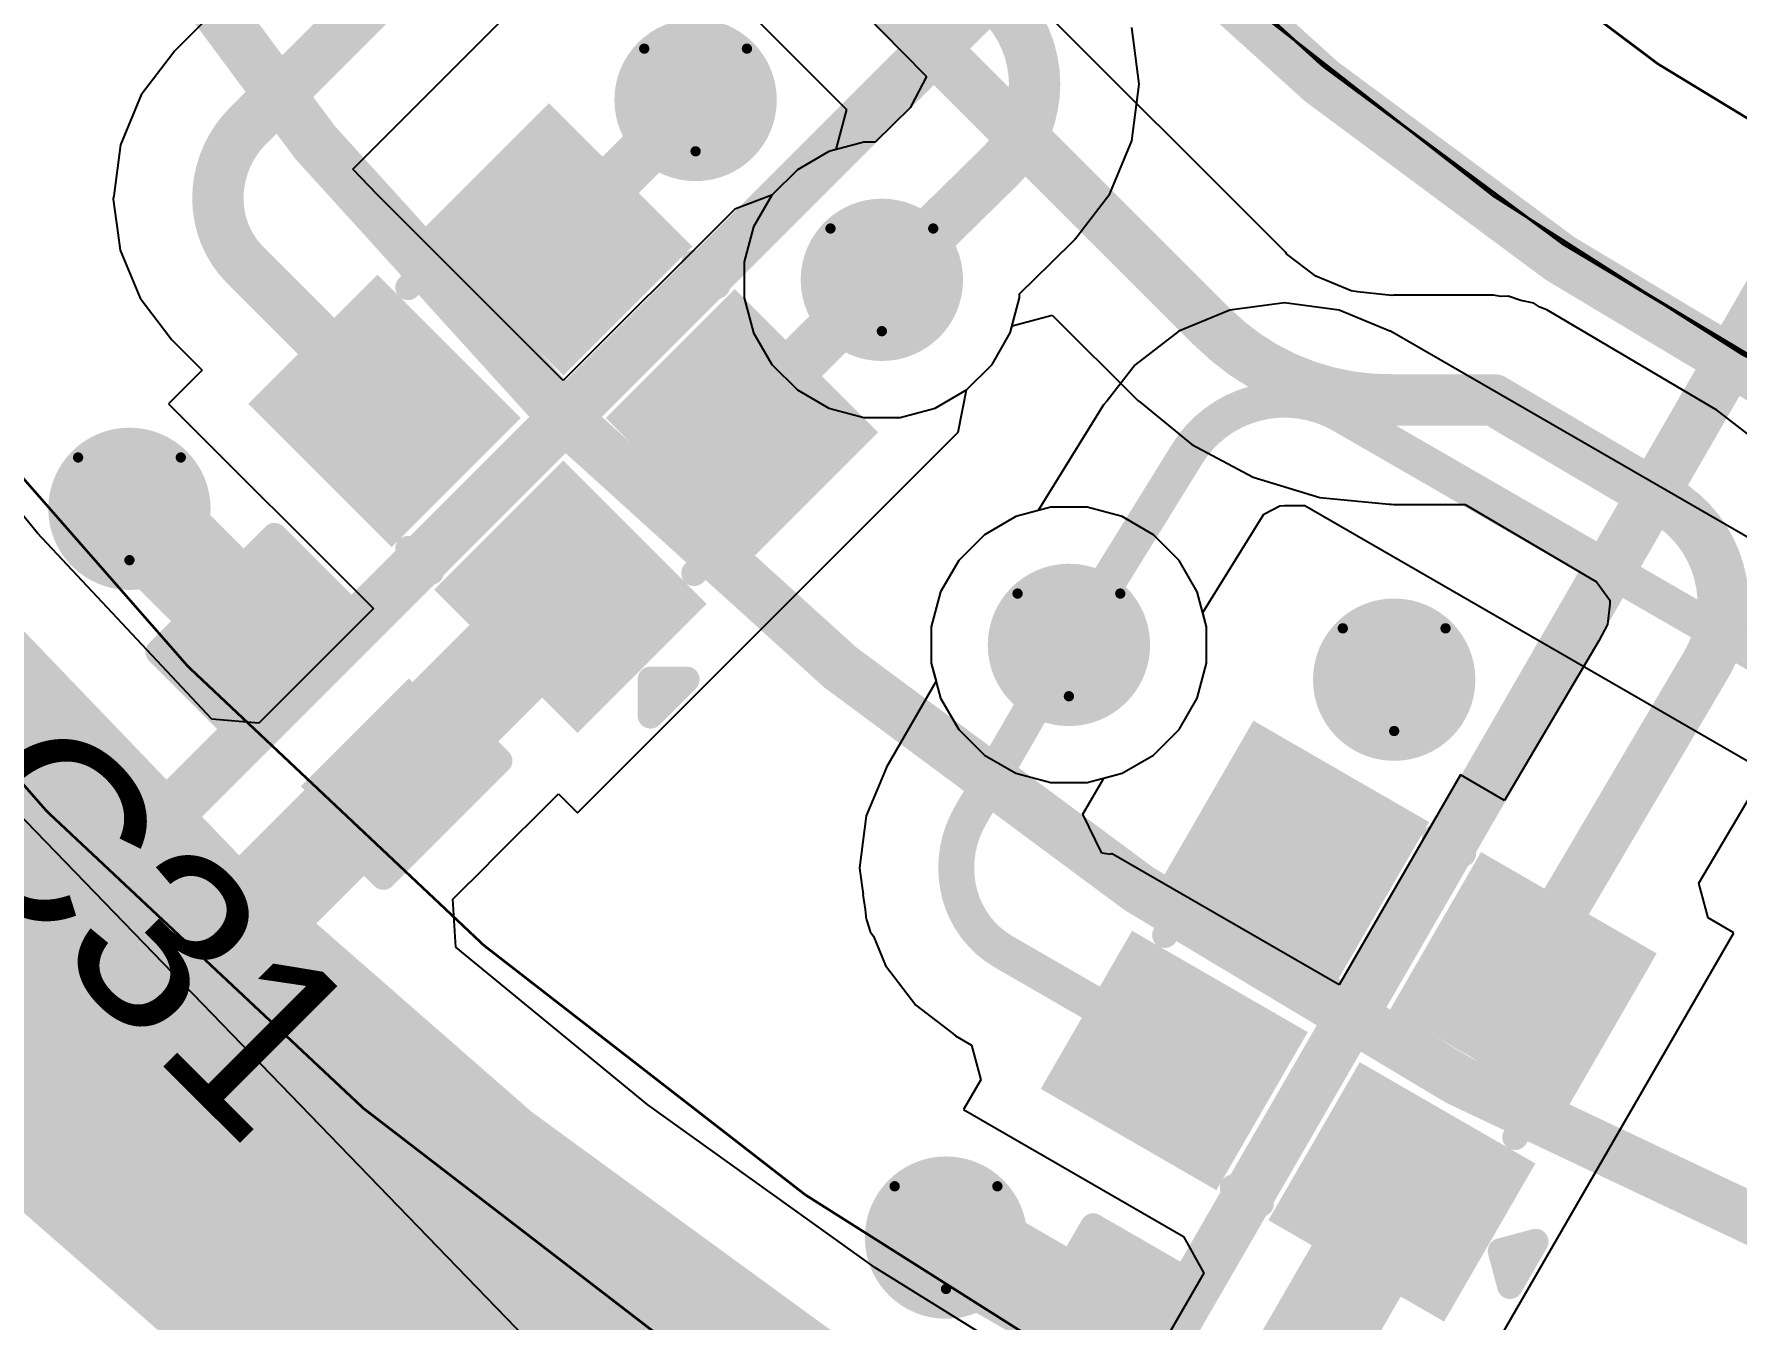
# Model space of a CAD drawing. Header units: inches. Extents: x -7 to 348, y -14 to 159.
# Drawn here: x 19.93 to 28.35, y 1.74 to 8.11 of the extents above; entities that cross this region are included whole.
import ezdxf

# ---------------------------------------------------------------- set-up
doc = ezdxf.new("R2010")
doc.units = ezdxf.units.IN
for name, color, linetype in [('Bottom Layer', 5, 'Continuous'), ('Bottom Solder', 6, 'Continuous'), ('Dimension', 6, 'Continuous'), ('Drill Drawing', 1, 'Continuous'), ('Fabrication', 76, 'Continuous'), ('Mechanical 4', 56, 'Continuous'), ('Top Layer', 1, 'Continuous'), ('Top Overlay', 2, 'Continuous'), ('Top Paste', 8, 'Continuous'), ('Top Solder', 216, 'Continuous'), ('Via Holes', 16, 'Continuous')]:
    doc.layers.add(name, color=color, linetype=linetype)
doc.styles.add('Arial', font='', dxfattribs={"height": 0.2})
doc.styles.get('Arial').set_extended_font_data('Arial')

msp = doc.modelspace()

# ---------------------------------------------------------------- hatches: boundary and pattern name
at = {"layer": 'Bottom Layer'}
h = msp.add_hatch(color=5, dxfattribs=at)
edge = h.paths.add_edge_path()
edge.add_arc((23.20058606, 7.779512), 0.2999994, 0, 360)
h = msp.add_hatch(color=5, dxfattribs=at)
edge = h.paths.add_edge_path()
edge.add_arc((24.12197868, 6.889704279999999), 0.2999994, 0, 360)
h = msp.add_hatch(color=5, dxfattribs=at)
edge = h.paths.add_edge_path()
edge.add_arc((20.40043672, 5.75691), 0.2999994, 0, 360)
h = msp.add_hatch(color=5, dxfattribs=at)
edge = h.paths.add_edge_path()
edge.add_arc((25.04712288, 5.08360426), 0.2999994, 0, 360)
h = msp.add_hatch(color=5, dxfattribs=at)
edge = h.paths.add_edge_path()
edge.add_arc((26.65577092, 4.911628479999999), 0.2999994, 0, 360)
h = msp.add_hatch(color=5, dxfattribs=at)
edge = h.paths.add_edge_path()
edge.add_arc((24.43929326, 2.15140032), 0.2999994, 0, 360)
at = {"layer": 'Bottom Solder'}
h = msp.add_hatch(color=6, dxfattribs=at)
edge = h.paths.add_edge_path()
edge.add_arc((23.20058606, 7.779512), 0.4015993999999999, 0, 360)
h = msp.add_hatch(color=6, dxfattribs=at)
edge = h.paths.add_edge_path()
edge.add_arc((24.12197868, 6.889704279999999), 0.4015993999999999, 0, 360)
h = msp.add_hatch(color=6, dxfattribs=at)
edge = h.paths.add_edge_path()
edge.add_arc((20.40043672, 5.75691), 0.4015993999999999, 0, 360)
h = msp.add_hatch(color=6, dxfattribs=at)
edge = h.paths.add_edge_path()
edge.add_arc((25.04712288, 5.08360426), 0.4015993999999999, 0, 360)
h = msp.add_hatch(color=6, dxfattribs=at)
edge = h.paths.add_edge_path()
edge.add_arc((26.65577092, 4.911628479999999), 0.4015993999999999, 0, 360)
h = msp.add_hatch(color=6, dxfattribs=at)
edge = h.paths.add_edge_path()
edge.add_arc((24.43929326, 2.15140032), 0.4015993999999999, 0, 360)
at = {"layer": 'Top Layer'}
h = msp.add_hatch(color=1, dxfattribs=at)
edge = h.paths.add_edge_path()
edge.add_arc((23.20058606, 7.779512), 0.2999994, 0, 360)
for points in [[(22.47562587165135, 7.620194721280963), (23.04131196128096, 7.05450863165135), (22.54633640834865, 6.559533078719037), (21.98065031871904, 7.125219168348649)], [(21.62709823165135, 6.771664541280963), (22.19278432128096, 6.205978451651351), (21.69780876834865, 5.711002898719037), (21.13212267871904, 6.276688988348648)], [(23.39486711165135, 6.700956021280962), (23.96055320128096, 6.135269931651351), (23.46557764834865, 5.640294378719036), (22.89989155871904, 6.205980468348649)], [(22.54633947165135, 5.852428381280963), (23.11202556128096, 5.28674229165135), (22.61705000834865, 4.791766738719037), (22.05136391871903, 5.357452828348649)], [(20.66880052679402, 5.048939007152515), (21.11781333284748, 5.497951813205972), (21.44110255320597, 5.174662592847485), (20.99208974715252, 4.725649786794026)], [(21.33334072679403, 4.384398807152516), (21.78235353284748, 4.833411613205974), (22.10564275320597, 4.510122392847483), (21.65662994715251, 4.061109586794026)], [(25.99674667645428, 4.570104279959033), (26.68956781354571, 4.170103809959033), (26.33956724354571, 3.563885040040967), (25.64674610645428, 3.963885510040966)], [(27.12257881645429, 3.920103039959034), (27.81539995354571, 3.520102569959033), (27.46539938354572, 2.913883800040966), (26.77257824645428, 3.313884270040966)], [(25.39674787645428, 3.530873439959033), (26.08956901354571, 3.130872969959034), (25.73956844354571, 2.524654200040966), (25.04674730645428, 2.924654670040967)], [(26.52258001645428, 2.880872199959033), (27.21540115354571, 2.480871729959033), (26.86540058354571, 1.874652960040966), (26.17257944645429, 2.274653430040966)], [(24.88175037269487, 1.537009434298441), (25.19925037269488, 2.086935565701559), (25.59519718730512, 1.858335565701559), (25.27769718730512, 1.30840943429844)]]:
    msp.add_hatch(color=1, dxfattribs=at).paths.add_polyline_path(points)
h = msp.add_hatch(color=1, dxfattribs=at)
edge = h.paths.add_edge_path()
edge.add_arc((24.12197868, 6.889704279999999), 0.2999994, 0, 360)
h = msp.add_hatch(color=1, dxfattribs=at)
edge = h.paths.add_edge_path()
edge.add_arc((20.40043672, 5.75691), 0.2999994, 0, 360)
h = msp.add_hatch(color=1, dxfattribs=at)
edge = h.paths.add_edge_path()
edge.add_arc((25.04712288, 5.08360426), 0.2999994, 0, 360)
h = msp.add_hatch(color=1, dxfattribs=at)
edge = h.paths.add_edge_path()
edge.add_arc((26.65577092, 4.911628479999999), 0.2999994, 0, 360)
h = msp.add_hatch(color=1, dxfattribs=at)
edge = h.paths.add_edge_path()
edge.add_arc((24.43929326, 2.15140032), 0.2999994, 0, 360)
at = {"layer": 'Top Paste'}
for points in [[(22.47562587165135, 7.620194721280963), (23.04131196128096, 7.05450863165135), (22.54633640834865, 6.559533078719037), (21.98065031871904, 7.125219168348649)], [(21.62709823165135, 6.771664541280963), (22.19278432128096, 6.205978451651351), (21.69780876834865, 5.711002898719037), (21.13212267871904, 6.276688988348648)], [(23.39486711165135, 6.700956021280962), (23.96055320128096, 6.135269931651351), (23.46557764834865, 5.640294378719036), (22.89989155871904, 6.205980468348649)], [(22.54633947165135, 5.852428381280963), (23.11202556128096, 5.28674229165135), (22.61705000834865, 4.791766738719037), (22.05136391871903, 5.357452828348649)], [(20.66880052679402, 5.048939007152515), (21.11781333284748, 5.497951813205972), (21.44110255320597, 5.174662592847485), (20.99208974715252, 4.725649786794026)], [(21.33334072679403, 4.384398807152516), (21.78235353284748, 4.833411613205974), (22.10564275320597, 4.510122392847483), (21.65662994715251, 4.061109586794026)], [(25.99674667645428, 4.570104279959033), (26.68956781354571, 4.170103809959033), (26.33956724354571, 3.563885040040967), (25.64674610645428, 3.963885510040966)], [(27.12257881645429, 3.920103039959034), (27.81539995354571, 3.520102569959033), (27.46539938354572, 2.913883800040966), (26.77257824645428, 3.313884270040966)], [(25.39674787645428, 3.530873439959033), (26.08956901354571, 3.130872969959034), (25.73956844354571, 2.524654200040966), (25.04674730645428, 2.924654670040967)], [(26.52258001645428, 2.880872199959033), (27.21540115354571, 2.480871729959033), (26.86540058354571, 1.874652960040966), (26.17257944645429, 2.274653430040966)], [(24.88175037269487, 1.537009434298441), (25.19925037269488, 2.086935565701559), (25.59519718730512, 1.858335565701559), (25.27769718730512, 1.30840943429844)]]:
    msp.add_hatch(color=8, dxfattribs=at).paths.add_polyline_path(points)
at = {"layer": 'Top Solder'}
for points in [[(22.47562587165135, 7.763878819218069), (23.18499605921807, 7.05450863165135), (22.54633640834865, 6.415848980781931), (21.83696622078193, 7.125219168348649)], [(21.62709823165135, 6.915348639218069), (22.33646841921806, 6.205978451651351), (21.69780876834865, 5.567318800781931), (20.98843858078193, 6.276688988348648)], [(23.39486711165135, 6.84464011921807), (24.10423729921807, 6.135269931651351), (23.46557764834865, 5.496610280781931), (22.75620746078193, 6.205980468348649)], [(22.54633947165135, 5.996112479218069), (23.25570965921807, 5.28674229165135), (22.61705000834865, 4.64808264078193), (21.90767982078193, 5.357452828348649)], [(20.58394788275727, 5.048939007152515), (21.11781333284748, 5.582804457242732), (21.52595519724273, 5.174662592847485), (20.99208974715252, 4.640797142757268)], [(21.24848808275727, 4.384398807152516), (21.78235353284748, 4.918264257242732), (22.19049539724273, 4.510122392847483), (21.65662994715251, 3.976256942757268)], [(25.95955849542979, 4.708892460983533), (26.82835599457021, 4.207291990983532), (26.37675542457021, 3.425096859016467), (25.50795792542979, 3.926697329016468)], [(27.08539063542978, 4.058891220983532), (27.95418813457021, 3.557290750983532), (27.50258756457021, 2.775095619016467), (26.63379006542978, 3.276696089016468)], [(25.35955969542978, 3.669661620983533), (26.22835719457021, 3.168061150983532), (25.77675662457021, 2.385866019016467), (24.90795912542978, 2.887466489016467)], [(26.48539183542979, 3.019660380983533), (27.35418933457021, 2.518059910983532), (26.90258876457021, 1.735864779016467), (26.03379126542979, 2.237465249016468)], [(24.79978901239086, 1.515047953994423), (25.17728889239086, 2.168896926005577), (25.67715854760914, 1.880297046005577), (25.29965866760914, 1.226448073994423)]]:
    msp.add_hatch(color=216, dxfattribs=at).paths.add_polyline_path(points)
at = {"layer": 'Via Holes'}
h = msp.add_hatch(color=7, dxfattribs=at)
edge = h.paths.add_edge_path()
edge.add_arc((23.20058606, 7.779512), 0.1499997, 0, 360)
h = msp.add_hatch(color=7, dxfattribs=at)
edge = h.paths.add_edge_path()
edge.add_arc((24.12197868, 6.889704279999999), 0.1499997, 0, 360)
h = msp.add_hatch(color=7, dxfattribs=at)
edge = h.paths.add_edge_path()
edge.add_arc((20.40043672, 5.75691), 0.1499997, 0, 360)
h = msp.add_hatch(color=7, dxfattribs=at)
edge = h.paths.add_edge_path()
edge.add_arc((25.04712288, 5.08360426), 0.1499997, 0, 360)
h = msp.add_hatch(color=7, dxfattribs=at)
edge = h.paths.add_edge_path()
edge.add_arc((26.65577092, 4.911628479999999), 0.1499997, 0, 360)
h = msp.add_hatch(color=7, dxfattribs=at)
edge = h.paths.add_edge_path()
edge.add_arc((24.43929326, 2.15140032), 0.1499997, 0, 360)

# ---------------------------------------------------------------- linework, layer by layer
at = {"layer": 'Bottom Layer'}
for p, q in [((23.75656666, 8.492124239999999), (24.22036304, 8.01964106)), ((25.3945644, 7.85773892), (25.35759216, 8.138568939999999)), ((24.22036304, 8.01964106), (24.34188172, 7.895844)), ((24.34188172, 7.895844), (24.26909802, 7.7536421)), ((25.35759216, 7.576908899999999), (25.3945644, 7.85773892)), ((24.26909802, 7.7536421), (24.263096, 7.742636279999999)), ((24.263096, 7.742636279999999), (24.08814334, 7.57070368)), ((23.8591217, 7.524295339999999), (23.70383372, 7.434640959999999)), ((24.0323243, 7.57070368), (23.8591217, 7.524295339999999)), ((24.08814334, 7.57070368), (24.0323243, 7.57070368)), ((25.24919766, 7.315217779999999), (25.35759216, 7.576908899999999)), ((23.70383372, 7.434640959999999), (23.577042, 7.307849239999999)), ((23.577042, 7.307849239999999), (23.48738762, 7.152561259999999)), ((25.08544132, 7.101812059999999), (25.24919766, 7.315217779999999)), ((23.48738762, 7.152561259999999), (23.44097928, 6.97935866)), ((24.95936334, 6.974486939999999), (25.07840044, 7.091459019999999)), ((25.07840044, 7.091459019999999), (25.08000572, 7.09340466)), ((25.08000572, 7.09340466), (25.08170498, 7.09453496)), ((25.08170498, 7.09453496), (25.08497904, 7.0994397)), ((25.08428562, 7.100115339999999), (25.08544132, 7.101812059999999)), ((25.08497904, 7.0994397), (25.08428562, 7.100115339999999)), ((23.44097928, 6.97935866), (23.44097928, 6.8000499)), ((24.80297808, 6.820799159999999), (24.95936334, 6.974486939999999)), ((23.44097928, 6.8000499), (23.48738762, 6.6268473)), ((24.75656974, 6.6268473), (24.80297808, 6.8000499)), ((24.80297808, 6.8000499), (24.80297808, 6.820799159999999)), ((25.84276518, 6.74011098), (25.5906016, 6.635661099999999)), ((26.11336916, 6.775737019999999), (25.84276518, 6.74011098)), ((26.38397313999999, 6.74011098), (26.11336916, 6.775737019999999)), ((26.6346305, 6.636285939999999), (26.38397313999999, 6.74011098)), ((23.48738762, 6.6268473), (23.577042, 6.47155932)), ((24.66691536, 6.47155932), (24.75656974, 6.6268473)), ((25.5906016, 6.635661099999999), (25.37406152, 6.469507)), ((26.63696222, 6.63549346), (26.6346305, 6.636285939999999)), ((29.67273212, 4.88278424), (26.63696222, 6.63549346)), ((23.577042, 6.47155932), (23.70383372, 6.344767599999999)), ((24.54012364, 6.344767599999999), (24.66691536, 6.47155932)), ((25.37406152, 6.469507), (25.23705138, 6.29095008)), ((23.70383372, 6.344767599999999), (23.8591217, 6.255113219999999)), ((24.38483566, 6.255113219999999), (24.54012364, 6.344767599999999)), ((23.8591217, 6.255113219999999), (24.0323243, 6.208704879999999)), ((24.21163306, 6.208704879999999), (24.38483566, 6.255113219999999)), ((25.2185043, 6.27105934), (24.8947051, 5.747786319999999)), ((25.23705138, 6.29095008), (25.2185043, 6.27105934)), ((24.0323243, 6.208704879999999), (24.21163306, 6.208704879999999)), ((24.8947051, 5.747786319999999), (24.7842659, 5.71819532)), ((25.70935421999999, 5.24329914), (26.01119004, 5.73107312)), ((26.01119004, 5.73107312), (26.09102986, 5.77167502)), ((26.09102986, 5.77167502), (26.11362062, 5.77356478)), ((26.11362062, 5.77356478), (26.21327498, 5.77366638)), ((26.21327498, 5.77366638), (29.19362715999999, 4.052951)), ((24.7842659, 5.71819532), (24.62897792, 5.62854094)), ((24.62897792, 5.62854094), (24.5021862, 5.50174922)), ((24.5021862, 5.50174922), (24.41253182, 5.34646124)), ((24.41253182, 5.34646124), (24.36612348, 5.17325864)), ((25.72812228, 5.17325864), (25.70935421999999, 5.24329914)), ((24.36612348, 5.17325864), (24.36612348, 4.99394988)), ((25.72812228, 4.99394988), (25.72812228, 5.17325864)), ((24.36612348, 4.99394988), (24.41253182, 4.82074728)), ((25.68171394, 4.82074728), (25.72812228, 4.99394988)), ((24.41253182, 4.82074728), (24.5021862, 4.665459299999999)), ((25.59205956, 4.665459299999999), (25.68171394, 4.82074728)), ((24.5021862, 4.665459299999999), (24.62897792, 4.53866758)), ((25.46526784, 4.53866758), (25.59205956, 4.665459299999999)), ((24.62897792, 4.53866758), (24.7842659, 4.4490132)), ((25.30997986, 4.4490132), (25.46526784, 4.53866758)), ((24.7842659, 4.4490132), (24.9574685, 4.40260486)), ((24.9574685, 4.40260486), (25.13677726, 4.40260486)), ((25.13677726, 4.40260486), (25.30997986, 4.4490132))]:
    msp.add_line(p, q, dxfattribs=at)
for points in [[(24.71151522, 8.25867538, 0.254, 0.254, -0.4105589686091917), (24.71545222, 7.460787719999999, 0.254, 0.254, 0)], [(24.12795022, 6.88362352, 0.254, 0.254, 0), (24.71535062, 7.46088424, 0.254, 0.254, 0)], [(25.62579838, 6.01901514, 0.1778, 0.1778, -0.4113535420624391), (26.39740466, 6.22056922, 0.1778, 0.1778, 0)], [(26.39740974, 6.22057684, 0.1778, 0.1778, 0), (29.43317964, 4.46786762, 0.1778, 0.1778, 0)], [(25.04712288, 5.08360426, 0.1778, 0.1778, 0), (25.62591522, 6.01895164, 0.1778, 0.1778, 0)]]:
    msp.add_lwpolyline(points, format="xyseb", dxfattribs=at)
for points in [[(24.65185062, 7.46088424, 0.127, 0.127, 1), (24.77885062, 7.46088424, 0.127, 0.127, 1)], [(24.65195222, 7.460787719999999, 0.127, 0.127, 1), (24.77895222, 7.460787719999999, 0.127, 0.127, 1)], [(24.06445022, 6.88362352, 0.127, 0.127, 1), (24.19145022, 6.88362352, 0.127, 0.127, 1)], [(26.35295466, 6.22056922, 0.08889999999999999, 0.08889999999999999, 1), (26.44185466, 6.22056922, 0.08889999999999999, 0.08889999999999999, 1)], [(26.35295974, 6.22057684, 0.08889999999999999, 0.08889999999999999, 1), (26.44185974, 6.22057684, 0.08889999999999999, 0.08889999999999999, 1)], [(25.58134838, 6.01901514, 0.08889999999999999, 0.08889999999999999, 1), (25.67024838, 6.01901514, 0.08889999999999999, 0.08889999999999999, 1)], [(25.58146522, 6.01895164, 0.08889999999999999, 0.08889999999999999, 1), (25.67036522, 6.01895164, 0.08889999999999999, 0.08889999999999999, 1)], [(25.00267288, 5.08360426, 0.08889999999999999, 0.08889999999999999, 1), (25.09157288, 5.08360426, 0.08889999999999999, 0.08889999999999999, 1)]]:
    msp.add_lwpolyline(points, format="xyseb", close=True, dxfattribs=at)
at = {"layer": 'Dimension'}
for points in [[(58.31000022, 19.46699942, 0.254, 0.254, 1), (13.30999878, 19.46699942, 0.254, 0.254, 1)], [(54.56033537999999, 19.46692576, 0.254, 0.254, 1), (17.06033418, 19.46692576, 0.254, 0.254, 1)]]:
    msp.add_lwpolyline(points, format="xyseb", close=True, dxfattribs=at)
for points in [[(22.33316336, -3.87619494, 0.254, 0.254, 0), (47.83317586, 40.2910929, 0.254, 0.254, 0)], [(16.6536624, 0.30733746, 0.254, 0.254, 0), (52.71610741999999, 36.36978248, 0.254, 0.254, 0)]]:
    msp.add_lwpolyline(points, format="xyseb", dxfattribs=at)
at = {"layer": 'Drill Drawing'}
for points in [[(22.94658606, 8.033512, 0.0508, 0.0508, 0), (23.45458606, 8.033512, 0.0508, 0.0508, 0)], [(22.94658606, 8.033512, 0.0508, 0.0508, 0), (23.20058606, 7.525511999999999, 0.0508, 0.0508, 0)], [(23.20058606, 7.525511999999999, 0.0508, 0.0508, 0), (23.45458606, 8.033512, 0.0508, 0.0508, 0)], [(23.86797868, 7.14370428, 0.0508, 0.0508, 0), (24.37597868, 7.14370428, 0.0508, 0.0508, 0)], [(23.86797868, 7.14370428, 0.0508, 0.0508, 0), (24.12197868, 6.63570428, 0.0508, 0.0508, 0)], [(24.12197868, 6.63570428, 0.0508, 0.0508, 0), (24.37597868, 7.14370428, 0.0508, 0.0508, 0)], [(20.14643672, 6.01091, 0.0508, 0.0508, 0), (20.65443672, 6.01091, 0.0508, 0.0508, 0)], [(20.14643672, 6.01091, 0.0508, 0.0508, 0), (20.40043672, 5.50291, 0.0508, 0.0508, 0)], [(20.40043672, 5.50291, 0.0508, 0.0508, 0), (20.65443672, 6.01091, 0.0508, 0.0508, 0)], [(24.79312288, 5.337604259999999, 0.0508, 0.0508, 0), (25.30112288, 5.337604259999999, 0.0508, 0.0508, 0)], [(24.79312288, 5.337604259999999, 0.0508, 0.0508, 0), (25.04712288, 4.82960426, 0.0508, 0.0508, 0)], [(25.04712288, 4.82960426, 0.0508, 0.0508, 0), (25.30112288, 5.337604259999999, 0.0508, 0.0508, 0)], [(26.40177092, 5.16562848, 0.0508, 0.0508, 0), (26.90977092, 5.16562848, 0.0508, 0.0508, 0)], [(26.40177092, 5.16562848, 0.0508, 0.0508, 0), (26.65577092, 4.65762848, 0.0508, 0.0508, 0)], [(26.65577092, 4.65762848, 0.0508, 0.0508, 0), (26.90977092, 5.16562848, 0.0508, 0.0508, 0)], [(24.18529326, 2.40540032, 0.0508, 0.0508, 0), (24.69329326, 2.40540032, 0.0508, 0.0508, 0)], [(24.18529326, 2.40540032, 0.0508, 0.0508, 0), (24.43929326, 1.89740032, 0.0508, 0.0508, 0)], [(24.43929326, 1.89740032, 0.0508, 0.0508, 0), (24.69329326, 2.40540032, 0.0508, 0.0508, 0)]]:
    msp.add_lwpolyline(points, format="xyseb", dxfattribs=at)
for points in [[(22.93388606, 8.033512, 0.0254, 0.0254, 1), (22.95928606, 8.033512, 0.0254, 0.0254, 1)], [(22.93388606, 8.033512, 0.0254, 0.0254, 1), (22.95928606, 8.033512, 0.0254, 0.0254, 1)], [(23.44188606, 8.033512, 0.0254, 0.0254, 1), (23.46728606, 8.033512, 0.0254, 0.0254, 1)], [(23.44188606, 8.033512, 0.0254, 0.0254, 1), (23.46728606, 8.033512, 0.0254, 0.0254, 1)], [(23.18788606, 7.525511999999999, 0.0254, 0.0254, 1), (23.21328606, 7.525511999999999, 0.0254, 0.0254, 1)], [(23.18788606, 7.525511999999999, 0.0254, 0.0254, 1), (23.21328606, 7.525511999999999, 0.0254, 0.0254, 1)], [(23.85527868, 7.14370428, 0.0254, 0.0254, 1), (23.88067868, 7.14370428, 0.0254, 0.0254, 1)], [(23.85527868, 7.14370428, 0.0254, 0.0254, 1), (23.88067868, 7.14370428, 0.0254, 0.0254, 1)], [(24.36327868, 7.14370428, 0.0254, 0.0254, 1), (24.38867868, 7.14370428, 0.0254, 0.0254, 1)], [(24.36327868, 7.14370428, 0.0254, 0.0254, 1), (24.38867868, 7.14370428, 0.0254, 0.0254, 1)], [(24.10927868, 6.63570428, 0.0254, 0.0254, 1), (24.13467868, 6.63570428, 0.0254, 0.0254, 1)], [(24.10927868, 6.63570428, 0.0254, 0.0254, 1), (24.13467868, 6.63570428, 0.0254, 0.0254, 1)], [(20.13373672, 6.01091, 0.0254, 0.0254, 1), (20.15913672, 6.01091, 0.0254, 0.0254, 1)], [(20.13373672, 6.01091, 0.0254, 0.0254, 1), (20.15913672, 6.01091, 0.0254, 0.0254, 1)], [(20.64173672, 6.01091, 0.0254, 0.0254, 1), (20.66713672, 6.01091, 0.0254, 0.0254, 1)], [(20.64173672, 6.01091, 0.0254, 0.0254, 1), (20.66713672, 6.01091, 0.0254, 0.0254, 1)], [(20.38773672, 5.50291, 0.0254, 0.0254, 1), (20.41313672, 5.50291, 0.0254, 0.0254, 1)], [(20.38773672, 5.50291, 0.0254, 0.0254, 1), (20.41313672, 5.50291, 0.0254, 0.0254, 1)], [(24.78042288, 5.337604259999999, 0.0254, 0.0254, 1), (24.80582288, 5.337604259999999, 0.0254, 0.0254, 1)], [(24.78042288, 5.337604259999999, 0.0254, 0.0254, 1), (24.80582288, 5.337604259999999, 0.0254, 0.0254, 1)], [(25.28842288, 5.337604259999999, 0.0254, 0.0254, 1), (25.31382288, 5.337604259999999, 0.0254, 0.0254, 1)], [(25.28842288, 5.337604259999999, 0.0254, 0.0254, 1), (25.31382288, 5.337604259999999, 0.0254, 0.0254, 1)], [(26.38907092, 5.16562848, 0.0254, 0.0254, 1), (26.41447092, 5.16562848, 0.0254, 0.0254, 1)], [(26.38907092, 5.16562848, 0.0254, 0.0254, 1), (26.41447092, 5.16562848, 0.0254, 0.0254, 1)], [(26.89707092, 5.16562848, 0.0254, 0.0254, 1), (26.92247092, 5.16562848, 0.0254, 0.0254, 1)], [(26.89707092, 5.16562848, 0.0254, 0.0254, 1), (26.92247092, 5.16562848, 0.0254, 0.0254, 1)], [(25.03442288, 4.82960426, 0.0254, 0.0254, 1), (25.05982288, 4.82960426, 0.0254, 0.0254, 1)], [(25.03442288, 4.82960426, 0.0254, 0.0254, 1), (25.05982288, 4.82960426, 0.0254, 0.0254, 1)], [(26.64307092, 4.65762848, 0.0254, 0.0254, 1), (26.66847092, 4.65762848, 0.0254, 0.0254, 1)], [(26.64307092, 4.65762848, 0.0254, 0.0254, 1), (26.66847092, 4.65762848, 0.0254, 0.0254, 1)], [(24.17259326, 2.40540032, 0.0254, 0.0254, 1), (24.19799326, 2.40540032, 0.0254, 0.0254, 1)], [(24.17259326, 2.40540032, 0.0254, 0.0254, 1), (24.19799326, 2.40540032, 0.0254, 0.0254, 1)], [(24.68059326, 2.40540032, 0.0254, 0.0254, 1), (24.70599326, 2.40540032, 0.0254, 0.0254, 1)], [(24.68059326, 2.40540032, 0.0254, 0.0254, 1), (24.70599326, 2.40540032, 0.0254, 0.0254, 1)], [(24.42659326, 1.89740032, 0.0254, 0.0254, 1), (24.45199326, 1.89740032, 0.0254, 0.0254, 1)], [(24.42659326, 1.89740032, 0.0254, 0.0254, 1), (24.45199326, 1.89740032, 0.0254, 0.0254, 1)]]:
    msp.add_lwpolyline(points, format="xyseb", close=True, dxfattribs=at)
at = {"layer": 'Fabrication'}
for points in [[(53.19354867999999, 31.33267292, 0.0127, 0.0127, -1.167099627659095), (15.6750893, 13.58702642, 0.0127, 0.0127, 0)], [(53.19354867999999, 31.33267292, 0.0127, 0.0127, -1.167099627659095), (15.6750893, 13.58702642, 0.0127, 0.0127, 0)], [(53.19354867999999, 31.33267292, 0.0127, 0.0127, -1.167099627659095), (15.6750893, 13.58702642, 0.0127, 0.0127, 0)], [(53.19354867999999, 31.33267292, 0.0127, 0.0127, -1.167099627659095), (15.6750893, 13.58702642, 0.0127, 0.0127, 0)], [(54.51114574, 31.13829434, 0.0127, 0.0127, -1.205705075990638), (14.17744688, 15.54997652, 0.0127, 0.0127, 0)], [(54.51114574, 31.13829434, 0.0127, 0.0127, -1.205705075990638), (14.17744688, 15.54997652, 0.0127, 0.0127, 0)], [(46.06760662, 30.49484122, 0.0127, 0.0127, -1.25098555056393), (21.84603454, 14.07376662, 0.0127, 0.0127, 0)], [(46.06760662, 30.49484122, 0.0127, 0.0127, -1.25098555056393), (21.84603454, 14.07376662, 0.0127, 0.0127, 0)], [(46.06760662, 30.49484122, 0.0127, 0.0127, -1.25098555056393), (21.84603454, 14.07376662, 0.0127, 0.0127, 0)], [(46.06760662, 30.49484122, 0.0127, 0.0127, -1.25098555056393), (21.84603454, 14.07376662, 0.0127, 0.0127, 0)], [(44.83044628, 30.25690164, 0.0127, 0.0127, -1.342702750343207), (22.3943037, 15.54997652, 0.0127, 0.0127, 0)]]:
    msp.add_lwpolyline(points, format="xyseb", dxfattribs=at)
at = {"layer": 'Mechanical 4'}
for points in [[(50.81100582, 19.54995328, 0.0127, 0.0127, 1), (20.81100486, 19.54995328, 0.0127, 0.0127, 1)], [(50.81100582, 19.54995328, 0.0127, 0.0127, 1), (20.81100486, 19.54995328, 0.0127, 0.0127, 1)], [(50.81100582, 19.54995328, 0.0127, 0.0127, 1), (20.81100486, 19.54995328, 0.0127, 0.0127, 1)], [(50.81100582, 19.54995328, 0.0127, 0.0127, 1), (20.81100486, 19.54995328, 0.0127, 0.0127, 1)], [(50.8248031, 19.53848518, 0.0127, 0.0127, 1), (20.82480214, 19.53848518, 0.0127, 0.0127, 1)], [(50.8248031, 19.53848518, 0.0127, 0.0127, 1), (20.82480214, 19.53848518, 0.0127, 0.0127, 1)], [(50.8248031, 19.53848518, 0.0127, 0.0127, 1), (20.82480214, 19.53848518, 0.0127, 0.0127, 1)], [(50.8248031, 19.53848518, 0.0127, 0.0127, 1), (20.82480214, 19.53848518, 0.0127, 0.0127, 1)]]:
    msp.add_lwpolyline(points, format="xyseb", close=True, dxfattribs=at)
at = {"layer": 'Top Layer'}
for p, q in [((26.11969884, 7.025119299999999), (23.64100174, 9.50381894)), ((21.98966138, 9.38728628), (20.62423866, 8.02184832)), ((15.42599912, 8.817800499999999), (23.93499912, 0.0294005)), ((21.50514114, 7.43776262), (22.75647976, 8.68911648)), ((22.98590018, 8.69392978), (23.94772198, 7.732107979999999)), ((20.61551884, 8.00950138), (20.45877798, 7.805234579999999)), ((20.6227553, 8.020359879999999), (20.61551884, 8.00950138)), ((20.6237967, 8.02140382), (20.6227553, 8.020359879999999)), ((20.62405832, 8.021579079999999), (20.6237967, 8.02140382)), ((20.62423866, 8.02184832), (20.62405832, 8.021579079999999)), ((20.45877798, 7.805234579999999), (20.35609594, 7.557340739999999)), ((23.94772198, 7.732107979999999), (23.89458264, 7.53379748)), ((20.35609594, 7.557340739999999), (20.32300482, 7.305977259999999)), ((23.8591217, 7.524295339999999), (23.70383372, 7.434640959999999)), ((23.89458264, 7.53379748), (23.8591217, 7.524295339999999)), ((21.62710178, 7.31047814), (21.50514114, 7.43776262)), ((23.70383372, 7.434640959999999), (23.5776389, 7.308446139999999)), ((20.32300482, 7.305977259999999), (20.31991618, 7.29045278)), ((20.31991618, 7.29045278), (20.32008636, 7.28957648)), ((20.32008636, 7.28957648), (20.34379472, 7.12159358)), ((22.54633794, 6.39123944), (21.62710178, 7.31047814)), ((23.57702168, 7.307841619999999), (23.39486558, 7.23976962)), ((23.5776389, 7.308446139999999), (23.57702168, 7.307841619999999)), ((23.39486812, 7.23976962), (22.54633794, 6.39123944)), ((23.39486558, 7.23976962), (23.39486812, 7.23976962)), ((20.34379472, 7.12159358), (20.3549885, 7.03656454)), ((20.3549885, 7.03656454), (20.45333476, 6.799138039999999)), ((26.11970646, 7.025114219999999), (26.11969884, 7.025119299999999)), ((26.12563228, 7.016241999999999), (26.11970646, 7.025114219999999)), ((26.267537, 6.90735474), (26.12563228, 7.016241999999999)), ((26.44253792, 6.834868219999999), (26.267537, 6.90735474)), ((26.47492292, 6.830603559999999), (26.44253792, 6.834868219999999)), ((26.64343921999999, 6.811952339999999), (26.47492292, 6.830603559999999)), ((20.45333476, 6.799138039999999), (20.59601418, 6.6131948)), ((26.65278388, 6.81380908), (26.64343921999999, 6.811952339999999)), ((26.65279658, 6.81380654), (26.65278388, 6.81380908)), ((26.81968982, 6.813803999999999), (26.65279658, 6.81380654)), ((27.1476851, 6.813803999999999), (26.81968982, 6.813803999999999)), ((27.18354482, 6.806671679999999), (27.1476851, 6.813803999999999)), ((27.22005224, 6.808724), (27.18354482, 6.806671679999999)), ((27.28176916, 6.787134), (27.22005224, 6.808724)), ((27.34589653999999, 6.77437812), (27.28176916, 6.787134)), ((27.3762978, 6.754063199999999), (27.34589653999999, 6.77437812)), ((27.41081132, 6.74199058), (27.3762978, 6.754063199999999)), ((28.2522803, 6.24570506), (27.41081132, 6.74199058)), ((19.94580212, 5.63634128), (19.06980184, 6.703753419999999)), ((24.75656974, 6.6268473), (24.76607188, 6.66230824)), ((24.76607188, 6.66230824), (24.96438238, 6.71544504)), ((24.96438238, 6.71544504), (25.38721364, 6.29261378)), ((20.59601418, 6.6131948), (20.6087726, 6.59410162)), ((20.6087726, 6.59410162), (20.75974766, 6.44312656)), ((24.66691536, 6.47155932), (24.75656974, 6.6268473)), ((20.75974766, 6.44312656), (20.59330908, 6.276687979999999)), ((24.54012618, 6.34477014), (24.66691536, 6.47155932)), ((24.4993668, 6.1352684), (24.54012618, 6.34477014)), ((20.59330908, 6.276687979999999), (21.60698752, 5.26300954)), ((25.38721364, 6.29261378), (25.39984506, 6.28417336)), ((25.39984506, 6.28417336), (25.65445212, 6.07522534)), ((28.26412686, 6.23512088), (28.2522803, 6.24570506)), ((28.47644546, 6.072205279999999), (28.26412686, 6.23512088)), ((23.46557664, 5.101480779999999), (24.4993668, 6.13527094)), ((24.4993668, 6.13527094), (24.4993668, 6.1352684)), ((25.65445212, 6.07522534), (25.95813452, 5.91290156)), ((25.95813452, 5.91290156), (26.28765126, 5.81294494)), ((26.28765126, 5.81294494), (26.63033536, 5.779193419999999)), ((24.9574685, 5.76460366), (24.7842659, 5.71819532)), ((25.13677726, 5.76460366), (24.9574685, 5.76460366)), ((25.30997986, 5.71819532), (25.13677726, 5.76460366)), ((26.63033536, 5.779193419999999), (26.64100336, 5.78024498)), ((26.64100336, 5.78024498), (26.65278642, 5.77790056)), ((26.65278642, 5.77790056), (27.0063214, 5.77790056)), ((27.0063214, 5.77790056), (27.65572066, 5.3948965)), ((24.7842659, 5.71819532), (24.62897792, 5.62854094)), ((25.46526784, 5.62854094), (25.30997986, 5.71819532)), ((20.80815244, 4.715621759999999), (19.94580212, 5.63634128)), ((24.62897792, 5.62854094), (24.5021862, 5.50174922)), ((25.59205956, 5.50174922), (25.46526784, 5.62854094)), ((24.5021862, 5.50174922), (24.41253182, 5.34646124)), ((25.68171394, 5.34646124), (25.59205956, 5.50174922)), ((27.65572066, 5.3948965), (27.72309924, 5.30510242)), ((24.41253182, 5.34646124), (24.36612348, 5.17325864)), ((25.72812228, 5.17325864), (25.68171394, 5.34646124)), ((21.60698752, 5.26300954), (21.26956884, 4.9255934)), ((27.7219664, 5.28640294), (27.71137714, 5.18446766)), ((27.72309924, 5.30510242), (27.7219664, 5.28640294)), ((24.36612348, 5.17325864), (24.36612348, 4.99394988)), ((25.72812228, 4.99394988), (25.72812228, 5.17325864)), ((27.71137714, 5.18446766), (27.66737672, 5.10430272)), ((22.617049, 4.25295314), (23.46557664, 5.101480779999999)), ((27.66737672, 5.10430272), (27.20198522, 4.31419762)), ((24.36612348, 4.99394988), (24.39021792, 4.9040288)), ((25.68171394, 4.82074728), (25.72812228, 4.99394988)), ((21.25532452, 4.91134654), (21.03989188, 4.695911359999999)), ((21.2695282, 4.92555276), (21.25532452, 4.91134654)), ((21.2695536, 4.925568), (21.2695282, 4.92555276)), ((21.26956884, 4.9255934), (21.2695536, 4.925568)), ((24.39021792, 4.9040288), (24.1445923, 4.4786042)), ((25.59205956, 4.665459299999999), (25.68171394, 4.82074728)), ((28.16322535999999, 3.90503156), (28.65321168, 4.736896799999999)), ((21.03989188, 4.695911359999999), (20.80815244, 4.715621759999999)), ((25.46526784, 4.53866758), (25.59205956, 4.665459299999999)), ((24.14270762, 4.473054299999999), (24.04504716, 4.237278799999999)), ((24.1445923, 4.4786042), (24.14270762, 4.473054299999999)), ((25.30997986, 4.4490132), (25.46526784, 4.53866758)), ((25.11644964, 4.245488079999999), (25.22004608, 4.42491622)), ((25.22004608, 4.42491622), (25.30997986, 4.4490132)), ((26.98312358, 4.44055754), (26.38312478, 3.401329239999999)), ((27.20198522, 4.31419762), (26.98312358, 4.44055754)), ((22.18522868, 4.01001484), (22.52260926, 4.34739288)), ((22.52260926, 4.34739288), (22.617049, 4.25295314)), ((24.04504716, 4.237278799999999), (24.01133374, 3.98120362)), ((25.21059982, 4.05295608), (25.11644964, 4.245488079999999)), ((25.25470692, 4.04684992), (25.21059982, 4.05295608)), ((25.25729264, 4.05132794), (25.25470692, 4.04684992)), ((26.38312478, 3.401329239999999), (25.25729264, 4.05132794)), ((22.00028874, 3.82506982), (22.17098436, 3.99576798)), ((22.17098436, 3.99576798), (22.1709996, 3.99579338)), ((22.1709996, 3.99579338), (22.171025, 3.99580862)), ((22.171025, 3.99580862), (22.18522868, 4.01001484)), ((24.01133374, 3.98120362), (24.022685, 3.8949884)), ((24.022685, 3.8949884), (24.02860574, 3.84999484)), ((28.20849324, 3.7330888), (28.16322535999999, 3.90503156)), ((22.01492676, 3.58826054), (22.00028874, 3.82506982)), ((24.02860574, 3.84999484), (24.02822728, 3.84810508)), ((24.02822728, 3.84810508), (24.03850412, 3.77482608)), ((24.03850412, 3.77482608), (24.04504462, 3.72512844)), ((24.04504462, 3.72512844), (24.04568978, 3.72356634)), ((24.04568978, 3.72356634), (24.0645823, 3.66511332)), ((28.33585392, 3.65955834), (28.20849324, 3.7330888)), ((24.0645823, 3.66511332), (24.0646966, 3.66475518)), ((24.0646966, 3.66475518), (24.07984262, 3.64209076)), ((24.07984262, 3.64209076), (24.13990092, 3.49710502)), ((27.73585512, 2.6203275), (28.33585392, 3.65955834)), ((22.96498582, 2.80856944), (22.01492676, 3.58826054)), ((24.13990092, 3.49710502), (24.29023844, 3.301179579999999)), ((24.29023844, 3.301179579999999), (24.4730778, 3.16088268)), ((24.4730778, 3.16088268), (24.4856889, 3.14982352)), ((24.4856889, 3.14982352), (24.56514772, 3.10394858)), ((24.56514772, 3.10394858), (24.61116744, 2.93220394)), ((24.61116744, 2.93220394), (24.52629334, 2.7851989)), ((24.0874042, 2.00425558), (22.96498582, 2.80856944)), ((24.52629334, 2.7851989), (25.61380958, 2.15732106)), ((27.00485582, 1.35419846), (27.73585512, 2.6203275)), ((25.61380958, 2.15732106), (25.71438342, 1.9759168)), ((25.1455428, 1.34626096), (24.0874042, 2.00425558)), ((25.71438342, 1.9759168), (25.47492492, 1.56116528))]:
    msp.add_line(p, q, dxfattribs=at)
for points in [[(20.99048888, 7.655603179999999, 0.254, 0.254, 0), (22.47736932, 9.14249886, 0.254, 0.254, 0)], [(23.27475406, 9.13757126, 0.254, 0.254, 0), (25.75346132, 6.65886146, 0.254, 0.254, 0)], [(20.25794018, 3.29050904, 2.032, 2.032, -0.06444939463346996), (16.63081256, 7.786212519999999, 2.032, 2.032, 0)], [(22.51098114, 7.089863899999999, 0.254, 0.254, 0), (23.2005759, 7.779453579999999, 0.254, 0.254, 0)], [(20.8378679, 7.29045278, 0.254, 0.254, -0.2007135270102288), (20.9894424, 7.65456432, 0.254, 0.254, 0)], [(20.98944748, 7.654559239999999, 0.254, 0.254, 0), (20.99048888, 7.655603179999999, 0.254, 0.254, 0)], [(20.97501774, 6.960349299999999, 0.254, 0.254, -0.1984661258569603), (20.8378679, 7.29045278, 0.254, 0.254, 0)], [(20.97502028, 6.960349299999999, 0.254, 0.254, 0), (21.66460488, 6.270762159999999, 0.254, 0.254, 0)], [(23.43237122, 6.200053639999999, 0.254, 0.254, 0), (24.12196344, 6.889638239999999, 0.254, 0.254, 0)], [(26.65278388, 6.29585482, 0.254, 0.254, -0.2036222772454963), (25.75345878, 6.65886654, 0.254, 0.254, 0)], [(26.65278642, 6.29585228, 0.254, 0.254, 0), (27.1476851, 6.29585228, 0.254, 0.254, 0)], [(27.1476851, 6.29585228, 0.254, 0.254, 0), (27.98915408, 5.799566759999999, 0.254, 0.254, 0)], [(20.44575794, 5.72097154, 0.508, 0.508, 0), (20.98311018, 5.183639619999999, 0.508, 0.508, 0)], [(27.98915408, 5.799566759999999, 0.254, 0.254, -0.4093815859905123), (28.2086177, 5.00273828, 0.254, 0.254, 0)], [(21.72737844, 4.467783799999999, 0.508, 0.508, 0), (22.58169474, 5.32209756, 0.508, 0.508, 0)], [(24.55950638, 4.23904664, 0.1778, 0.1778, 0), (25.04712288, 5.08360426, 0.1778, 0.1778, 0)], [(27.43124562, 3.68287554, 0.254, 0.254, 0), (28.20692606, 4.99976902, 0.254, 0.254, 0)], [(28.20784046, 5.00135652, 0.254, 0.254, -0.002574965235715766), (28.20692606, 4.99976902, 0.254, 0.254, 0)], [(28.207843, 5.00135652, 0.254, 0.254, 0), (28.20861516, 5.00273828, 0.254, 0.254, 0)], [(21.71317476, 4.45357758, 0.508, 0.508, 0), (21.72737844, 4.467783799999999, 0.508, 0.508, 0)], [(20.4545819, 3.19497964, 0.508, 0.508, 0), (21.71317476, 4.45357758, 0.508, 0.508, 0)], [(25.0653423, -0.2186813, 2.032, 2.032, -0.0664244027910877), (20.25794018, 3.29050904, 2.032, 2.032, 0)], [(24.50733478, 3.8481, 0.1778, 0.1778, -0.2007135270102287), (24.55950638, 4.23903394, 0.1778, 0.1778, 0)], [(24.72524646, 3.56474522, 0.1778, 0.1778, -0.1984661258569602), (24.50733478, 3.84810508, 0.1778, 0.1778, 0)], [(27.3021806, 3.46375736, 0.254, 0.254, 0), (27.43124562, 3.68287554, 0.254, 0.254, 0)], [(24.72523884, 3.56474268, 0.1778, 0.1778, 0), (25.56981678, 3.0771338, 0.1778, 0.1778, 0)], [(26.08989702, 1.33144514, 0.508, 0.508, 0), (26.6939903, 2.37776258, 0.508, 0.508, 0)], [(24.49237418, 2.12841586, 0.508, 0.508, 0), (25.15048818, 1.74846996, 0.508, 0.508, 0)]]:
    msp.add_lwpolyline(points, format="xyseb", dxfattribs=at)
for points in [[(23.1370759, 7.779453579999999, 0.127, 0.127, 1), (23.2640759, 7.779453579999999, 0.127, 0.127, 1)], [(20.9259424, 7.65456432, 0.127, 0.127, 1), (21.0529424, 7.65456432, 0.127, 0.127, 1)], [(20.92594748, 7.654559239999999, 0.127, 0.127, 1), (21.05294748, 7.654559239999999, 0.127, 0.127, 1)], [(20.92698888, 7.655603179999999, 0.127, 0.127, 1), (21.05398888, 7.655603179999999, 0.127, 0.127, 1)], [(20.92698888, 7.655603179999999, 0.127, 0.127, 1), (21.05398888, 7.655603179999999, 0.127, 0.127, 1)], [(20.7743679, 7.29045278, 0.127, 0.127, 1), (20.9013679, 7.29045278, 0.127, 0.127, 1)], [(20.7743679, 7.29045278, 0.127, 0.127, 1), (20.9013679, 7.29045278, 0.127, 0.127, 1)], [(22.44748114, 7.089863899999999, 0.127, 0.127, 1), (22.57448114, 7.089863899999999, 0.127, 0.127, 1)], [(20.91151774, 6.960349299999999, 0.127, 0.127, 1), (21.03851774, 6.960349299999999, 0.127, 0.127, 1)], [(20.91152028, 6.960349299999999, 0.127, 0.127, 1), (21.03852028, 6.960349299999999, 0.127, 0.127, 1)], [(24.05846344, 6.889638239999999, 0.127, 0.127, 1), (24.18546344, 6.889638239999999, 0.127, 0.127, 1)], [(25.68995878, 6.65886654, 0.127, 0.127, 1), (25.81695878, 6.65886654, 0.127, 0.127, 1)], [(25.68996132, 6.65886146, 0.127, 0.127, 1), (25.81696132, 6.65886146, 0.127, 0.127, 1)], [(26.58928388, 6.29585482, 0.127, 0.127, 1), (26.71628388, 6.29585482, 0.127, 0.127, 1)], [(26.58928642, 6.29585228, 0.127, 0.127, 1), (26.71628642, 6.29585228, 0.127, 0.127, 1)], [(27.0841851, 6.29585228, 0.127, 0.127, 1), (27.2111851, 6.29585228, 0.127, 0.127, 1)], [(27.0841851, 6.29585228, 0.127, 0.127, 1), (27.2111851, 6.29585228, 0.127, 0.127, 1)], [(21.60110488, 6.270762159999999, 0.127, 0.127, 1), (21.72810488, 6.270762159999999, 0.127, 0.127, 1)], [(23.36887122, 6.200053639999999, 0.127, 0.127, 1), (23.49587122, 6.200053639999999, 0.127, 0.127, 1)], [(20.31875794, 5.72097154, 0.254, 0.254, 1), (20.57275794, 5.72097154, 0.254, 0.254, 1)], [(27.92565408, 5.799566759999999, 0.127, 0.127, 1), (28.05265408, 5.799566759999999, 0.127, 0.127, 1)], [(27.92565408, 5.799566759999999, 0.127, 0.127, 1), (28.05265408, 5.799566759999999, 0.127, 0.127, 1)], [(22.45469474, 5.32209756, 0.254, 0.254, 1), (22.70869474, 5.32209756, 0.254, 0.254, 1)], [(20.85611018, 5.183639619999999, 0.254, 0.254, 1), (21.11011018, 5.183639619999999, 0.254, 0.254, 1)], [(25.00267288, 5.08360426, 0.08889999999999999, 0.08889999999999999, 1), (25.09157288, 5.08360426, 0.08889999999999999, 0.08889999999999999, 1)], [(28.14342606, 4.99976902, 0.127, 0.127, 1), (28.27042606, 4.99976902, 0.127, 0.127, 1)], [(28.14342606, 4.99976902, 0.127, 0.127, 1), (28.27042606, 4.99976902, 0.127, 0.127, 1)], [(28.14434046, 5.00135652, 0.127, 0.127, 1), (28.27134046, 5.00135652, 0.127, 0.127, 1)], [(28.144343, 5.00135652, 0.127, 0.127, 1), (28.271343, 5.00135652, 0.127, 0.127, 1)], [(28.14511516, 5.00273828, 0.127, 0.127, 1), (28.27211516, 5.00273828, 0.127, 0.127, 1)], [(28.1451177, 5.00273828, 0.127, 0.127, 1), (28.2721177, 5.00273828, 0.127, 0.127, 1)], [(21.60037844, 4.467783799999999, 0.254, 0.254, 1), (21.85437844, 4.467783799999999, 0.254, 0.254, 1)], [(21.60037844, 4.467783799999999, 0.254, 0.254, 1), (21.85437844, 4.467783799999999, 0.254, 0.254, 1)], [(21.58617476, 4.45357758, 0.254, 0.254, 1), (21.84017476, 4.45357758, 0.254, 0.254, 1)], [(21.58617476, 4.45357758, 0.254, 0.254, 1), (21.84017476, 4.45357758, 0.254, 0.254, 1)], [(19.74994018, 3.29050904, 1.016, 1.016, 1), (20.76594018, 3.29050904, 1.016, 1.016, 1)], [(19.74994018, 3.29050904, 1.016, 1.016, 1), (20.76594018, 3.29050904, 1.016, 1.016, 1)], [(24.51505638, 4.23904664, 0.08889999999999999, 0.08889999999999999, 1), (24.60395638, 4.23904664, 0.08889999999999999, 0.08889999999999999, 1)], [(24.51505638, 4.23903394, 0.08889999999999999, 0.08889999999999999, 1), (24.60395638, 4.23903394, 0.08889999999999999, 0.08889999999999999, 1)], [(24.46288478, 3.84810508, 0.08889999999999999, 0.08889999999999999, 1), (24.55178478, 3.84810508, 0.08889999999999999, 0.08889999999999999, 1)], [(24.46288478, 3.8481, 0.08889999999999999, 0.08889999999999999, 1), (24.55178478, 3.8481, 0.08889999999999999, 0.08889999999999999, 1)], [(27.36774562, 3.68287554, 0.127, 0.127, 1), (27.49474562, 3.68287554, 0.127, 0.127, 1)], [(27.36774562, 3.68287554, 0.127, 0.127, 1), (27.49474562, 3.68287554, 0.127, 0.127, 1)], [(24.68078884, 3.56474268, 0.08889999999999999, 0.08889999999999999, 1), (24.76968884, 3.56474268, 0.08889999999999999, 0.08889999999999999, 1)], [(24.68079646, 3.56474522, 0.08889999999999999, 0.08889999999999999, 1), (24.76969646, 3.56474522, 0.08889999999999999, 0.08889999999999999, 1)], [(27.2386806, 3.46375736, 0.127, 0.127, 1), (27.3656806, 3.46375736, 0.127, 0.127, 1)], [(20.3275819, 3.19497964, 0.254, 0.254, 1), (20.5815819, 3.19497964, 0.254, 0.254, 1)], [(25.52536678, 3.0771338, 0.08889999999999999, 0.08889999999999999, 1), (25.61426678, 3.0771338, 0.08889999999999999, 0.08889999999999999, 1)], [(26.5669903, 2.37776258, 0.254, 0.254, 1), (26.8209903, 2.37776258, 0.254, 0.254, 1)], [(24.36537418, 2.12841586, 0.254, 0.254, 1), (24.61937418, 2.12841586, 0.254, 0.254, 1)], [(25.02348818, 1.74846996, 0.254, 0.254, 1), (25.27748818, 1.74846996, 0.254, 0.254, 1)]]:
    msp.add_lwpolyline(points, format="xyseb", close=True, dxfattribs=at)
at = {"layer": 'Top Overlay'}
for points in [[(50.8103505, 19.46693338, 0.254, 0.254, 1), (20.81034954, 19.46693338, 0.254, 0.254, 1)], [(21.8613609, 6.966965999999999, 0.0635, 0.0635, 1), (21.9248609, 6.966965999999999, 0.0635, 0.0635, 1)], [(23.16116018, 6.97361572, 0.0635, 0.0635, 1), (23.22466018, 6.97361572, 0.0635, 0.0635, 1)], [(21.74695168, 6.85255678, 0.0635, 0.0635, 1), (21.81045168, 6.85255678, 0.0635, 0.0635, 1)], [(23.27557448, 6.859203959999999, 0.0635, 0.0635, 1), (23.33907448, 6.859203959999999, 0.0635, 0.0635, 1)], [(21.086064, 5.623674299999999, 0.0635, 0.0635, 1), (21.149564, 5.623674299999999, 0.0635, 0.0635, 1)], [(21.086064, 5.623674299999999, 0.0635, 0.0635, 1), (21.149564, 5.623674299999999, 0.0635, 0.0635, 1)], [(21.74695168, 5.55940214, 0.0635, 0.0635, 1), (21.81045168, 5.55940214, 0.0635, 0.0635, 1)], [(23.27557194, 5.55275496, 0.0635, 0.0635, 1), (23.33907194, 5.55275496, 0.0635, 0.0635, 1)], [(21.8613609, 5.44499292, 0.0635, 0.0635, 1), (21.9248609, 5.44499292, 0.0635, 0.0635, 1)], [(23.16116272, 5.43834574, 0.0635, 0.0635, 1), (23.22466272, 5.43834574, 0.0635, 0.0635, 1)], [(21.44527334, 5.26446496, 0.0635, 0.0635, 1), (21.50877334, 5.26446496, 0.0635, 0.0635, 1)], [(20.51132804, 5.04893834, 0.0635, 0.0635, 1), (20.57482804, 5.04893834, 0.0635, 0.0635, 1)], [(20.51132804, 5.04893834, 0.0635, 0.0635, 1), (20.57482804, 5.04893834, 0.0635, 0.0635, 1)], [(22.94564118, 4.91282228, 0.0635, 0.0635, 1), (23.00914118, 4.91282228, 0.0635, 0.0635, 1)], [(22.94564118, 4.91282228, 0.0635, 0.0635, 1), (23.00914118, 4.91282228, 0.0635, 0.0635, 1)], [(23.12524458, 4.91281974, 0.0635, 0.0635, 1), (23.18874458, 4.91281974, 0.0635, 0.0635, 1)], [(23.12524458, 4.91281974, 0.0635, 0.0635, 1), (23.18874458, 4.91281974, 0.0635, 0.0635, 1)], [(21.8404059, 4.869332399999999, 0.0635, 0.0635, 1), (21.9039059, 4.869332399999999, 0.0635, 0.0635, 1)], [(20.87053738, 4.689729, 0.0635, 0.0635, 1), (20.93403738, 4.689729, 0.0635, 0.0635, 1)], [(22.94563864, 4.7332138, 0.0635, 0.0635, 1), (23.00913864, 4.7332138, 0.0635, 0.0635, 1)], [(22.94563864, 4.7332138, 0.0635, 0.0635, 1), (23.00913864, 4.7332138, 0.0635, 0.0635, 1)], [(22.19961524, 4.51012306, 0.0635, 0.0635, 1), (22.26311524, 4.51012306, 0.0635, 0.0635, 1)], [(22.19961524, 4.51012306, 0.0635, 0.0635, 1), (22.26311524, 4.51012306, 0.0635, 0.0635, 1)], [(21.26566994, 4.294596439999999, 0.0635, 0.0635, 1), (21.32916994, 4.294596439999999, 0.0635, 0.0635, 1)], [(26.82519146, 4.13120332, 0.0635, 0.0635, 1), (26.88869146, 4.13120332, 0.0635, 0.0635, 1)], [(26.9653131, 4.05030432, 0.0635, 0.0635, 1), (27.0288131, 4.05030432, 0.0635, 0.0635, 1)], [(21.62487928, 3.9353871, 0.0635, 0.0635, 1), (21.68837928, 3.9353871, 0.0635, 0.0635, 1)], [(21.62487928, 3.9353871, 0.0635, 0.0635, 1), (21.68837928, 3.9353871, 0.0635, 0.0635, 1)], [(25.5713992, 3.788369359999999, 0.0635, 0.0635, 1), (25.6348992, 3.788369359999999, 0.0635, 0.0635, 1)], [(25.49049766, 3.64824518, 0.0635, 0.0635, 1), (25.55399766, 3.64824518, 0.0635, 0.0635, 1)], [(27.30344552, 2.78837136, 0.0635, 0.0635, 1), (27.36694552, 2.78837136, 0.0635, 0.0635, 1)], [(27.22254652, 2.64824718, 0.0635, 0.0635, 1), (27.28604652, 2.64824718, 0.0635, 0.0635, 1)], [(25.82519092, 2.39915446, 0.0635, 0.0635, 1), (25.88869092, 2.39915446, 0.0635, 0.0635, 1)], [(25.96531509999999, 2.31825546, 0.0635, 0.0635, 1), (26.0288151, 2.31825546, 0.0635, 0.0635, 1)], [(25.13496116, 2.20837506, 0.0635, 0.0635, 1), (25.19846116, 2.20837506, 0.0635, 0.0635, 1)], [(25.13496116, 2.20837506, 0.0635, 0.0635, 1), (25.19846116, 2.20837506, 0.0635, 0.0635, 1)], [(27.32386458, 2.13133432, 0.0635, 0.0635, 1), (27.38736458, 2.13133432, 0.0635, 0.0635, 1)], [(27.32386458, 2.13133432, 0.0635, 0.0635, 1), (27.38736458, 2.13133432, 0.0635, 0.0635, 1)], [(27.15038004, 2.08484978, 0.0635, 0.0635, 1), (27.21388004, 2.08484978, 0.0635, 0.0635, 1)], [(27.15038004, 2.08484978, 0.0635, 0.0635, 1), (27.21388004, 2.08484978, 0.0635, 0.0635, 1)], [(25.57490186, 1.95437506, 0.0635, 0.0635, 1), (25.63840186, 1.95437506, 0.0635, 0.0635, 1)], [(27.19686712, 1.91136524, 0.0635, 0.0635, 1), (27.26036712, 1.91136524, 0.0635, 0.0635, 1)], [(27.19686712, 1.91136524, 0.0635, 0.0635, 1), (27.26036712, 1.91136524, 0.0635, 0.0635, 1)]]:
    msp.add_lwpolyline(points, format="xyseb", close=True, dxfattribs=at)
for points in [[(21.77870168, 6.85255678, 0.127, 0.127, 0), (21.8931109, 6.966965999999999, 0.127, 0.127, 0)], [(23.19291018, 6.97361572, 0.127, 0.127, 0), (23.30732448, 6.859203959999999, 0.127, 0.127, 0)], [(20.54307804, 5.04893834, 0.127, 0.127, 0), (21.117814, 5.623674299999999, 0.127, 0.127, 0)], [(21.117814, 5.623674299999999, 0.127, 0.127, 0), (21.47702334, 5.26446496, 0.127, 0.127, 0)], [(21.77870168, 5.55940214, 0.127, 0.127, 0), (21.8931109, 5.44499292, 0.127, 0.127, 0)], [(23.19291272, 5.43834574, 0.127, 0.127, 0), (23.30732194, 5.55275496, 0.127, 0.127, 0)], [(20.54307804, 5.04893834, 0.127, 0.127, 0), (20.90228738, 4.689729, 0.127, 0.127, 0)], [(22.97738864, 4.7332138, 0.127, 0.127, 0), (22.97739118, 4.91282228, 0.127, 0.127, 0)], [(22.97738864, 4.7332138, 0.127, 0.127, 0), (23.15699458, 4.91281974, 0.127, 0.127, 0)], [(22.97739118, 4.91282228, 0.127, 0.127, 0), (23.15699458, 4.91281974, 0.127, 0.127, 0)], [(21.8721559, 4.869332399999999, 0.127, 0.127, 0), (22.23136524, 4.51012306, 0.127, 0.127, 0)], [(21.65662928, 3.9353871, 0.127, 0.127, 0), (22.23136524, 4.51012306, 0.127, 0.127, 0)], [(21.29741994, 4.294596439999999, 0.127, 0.127, 0), (21.65662928, 3.9353871, 0.127, 0.127, 0)], [(26.85694146, 4.13120332, 0.127, 0.127, 0), (26.9970631, 4.05030432, 0.127, 0.127, 0)], [(25.52224765999999, 3.64824518, 0.127, 0.127, 0), (25.6031492, 3.788369359999999, 0.127, 0.127, 0)], [(27.25429652, 2.64824718, 0.127, 0.127, 0), (27.33519552, 2.78837136, 0.127, 0.127, 0)], [(25.85694092, 2.39915446, 0.127, 0.127, 0), (25.9970651, 2.31825546, 0.127, 0.127, 0)], [(24.76031116, 1.50446994, 0.127, 0.127, 0), (25.16671116, 2.20837506, 0.127, 0.127, 0)], [(25.16671116, 2.20837506, 0.127, 0.127, 0), (25.60665186, 1.95437506, 0.127, 0.127, 0)], [(27.18213004, 2.08484978, 0.127, 0.127, 0), (27.35561458, 2.13133432, 0.127, 0.127, 0)], [(27.22861712, 1.91136524, 0.127, 0.127, 0), (27.35561458, 2.13133432, 0.127, 0.127, 0)], [(27.18213004, 2.08484978, 0.127, 0.127, 0), (27.22861712, 1.91136524, 0.127, 0.127, 0)]]:
    msp.add_lwpolyline(points, format="xyseb", dxfattribs=at)

# ---------------------------------------------------------------- texts
at = {"layer": 'Top Overlay', "style": 'Arial'}
msp.add_text('C31', height=0.889, rotation=315, dxfattribs=at).set_placement((19.37907732, 4.1876853))

doc.saveas('drawing.dxf')
